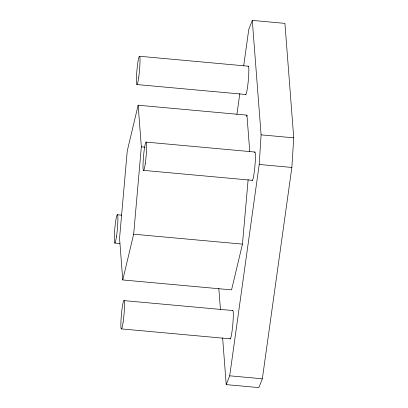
<?xml version="1.0" encoding="UTF-8"?>
<svg xmlns="http://www.w3.org/2000/svg" width="408" height="408" viewBox="0 0 408 408"><rect width="100%" height="100%" fill="white"/><g stroke="black" fill="none" stroke-linecap="round" stroke-linejoin="round"><path stroke-width="0.61" d="M226.221 384.622L229.704 375.814L259.213 164.465L261.094 134.849L252.287 20.4L284.927 23.378L293.735 137.828L291.853 167.443L262.344 378.792L258.861 387.6L226.221 384.622L222.62 337.829M248.141 179.551L242.459 244.127L231.56 289.879L122.762 279.949L133.656 234.197L141.346 146.834L138.144 105.218L246.947 115.143L249.762 151.72M236.915 114.378L239.822 93.559M243.698 65.8L248.804 29.208L252.287 20.4M138.144 105.218L127.25 150.965L119.559 238.328L122.762 279.949M246.651 116.382L246.947 115.143M139.393 56.253L248.191 66.183M137.042 84.563L245.84 94.493M261.094 134.849L293.735 137.828M145.998 142.091L254.796 152.021M141.346 146.834L145.141 147.181M259.213 164.465L291.853 167.443M143.647 170.396L252.45 180.326M117.259 214.766L121.686 215.169M133.656 234.197L242.459 244.127M114.908 243.071L119.972 243.535M123.864 300.599L232.667 310.529M121.513 328.909L230.316 338.839M229.704 375.814L262.344 378.792M218.826 288.512L220.432 309.376M248.044 66.382A14.26 1.28 -84.8 0 1 248.35 79.866A14.26 1.28 -84.8 0 1 245.585 94.437M254.485 152.561A14.26 1.28 -84.8 0 1 254.954 165.663A14.26 1.28 -84.8 0 1 252.088 180.04M232.519 310.728A14.26 1.28 -84.8 0 1 232.759 324.911A14.26 1.28 -84.8 0 1 229.959 338.553M138.654 77.744A14.26 1.28 -84.8 0 0 139.526 56.207A14.26 1.28 -84.8 0 0 136.466 77.275A14.26 1.28 -84.8 0 0 138.654 77.744M145.258 163.577A14.26 1.28 -84.8 0 0 146.13 142.045A14.26 1.28 -84.8 0 0 143.07 163.108A14.26 1.28 -84.8 0 0 145.258 163.577M123.129 322.09A14.26 1.28 -84.8 0 0 124.001 300.553A14.26 1.28 -84.8 0 0 120.941 321.621A14.26 1.28 -84.8 0 0 123.129 322.09M116.525 236.252A14.26 1.28 -84.8 0 0 117.397 214.72A14.26 1.28 -84.8 0 0 114.337 235.783A14.26 1.28 -84.8 0 0 116.525 236.252"/></g></svg>
